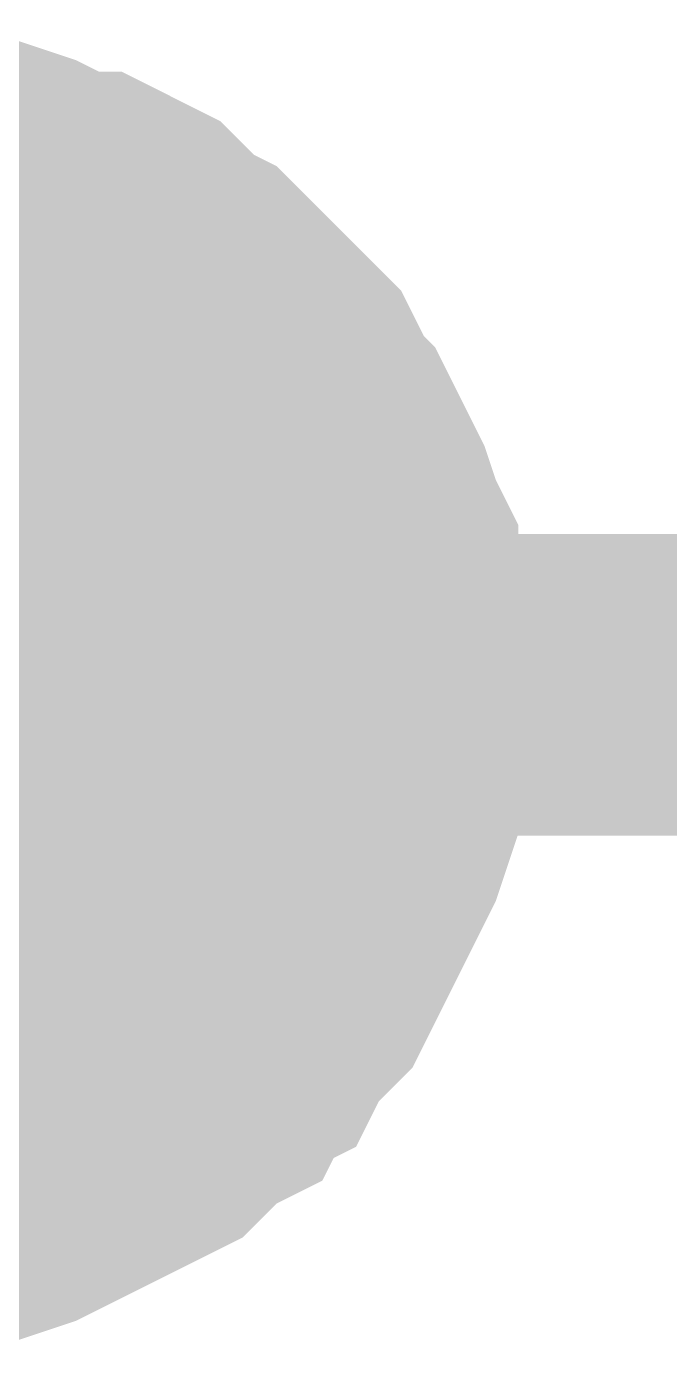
# Model space of a CAD drawing. Header units: inches. Extents: x 0 to 17, y 0 to 11.7.
# Drawn here: x 9.2559 to 9.281, y 6.2238 to 6.2757 of the extents above; entities that cross this region are included whole.
import ezdxf

# ---------------------------------------------------------------- set-up
doc = ezdxf.new("R2010")
doc.units = ezdxf.units.IN
doc.header["$MEASUREMENT"] = 0
doc.layers.add('Sheet', color=255, linetype='Continuous')

msp = doc.modelspace()

# ---------------------------------------------------------------- linework, layer by layer
at = {"layer": 'Sheet'}
for points in [[(9.249387, 6.269824, 0.0118, 0.0118, 0), (9.250268, 6.269824, 0.0118, 0.0118, 0), (9.251591, 6.269824, 0.0118, 0.0118, 0), (9.252473, 6.269383, 0.0118, 0.0118, 0), (9.253355, 6.269383, 0.0118, 0.0118, 0), (9.254237, 6.269383, 0.0118, 0.0118, 0), (9.25556, 6.268942, 0.0118, 0.0118, 0), (9.256442, 6.2685, 0.0118, 0.0118, 0), (9.257324, 6.268059, 0.0118, 0.0118, 0), (9.258206, 6.268059, 0.0118, 0.0118, 0), (9.259087, 6.267618, 0.0118, 0.0118, 0), (9.259969, 6.267177, 0.0118, 0.0118, 0), (9.260851, 6.266295, 0.0118, 0.0118, 0), (9.261292, 6.265854, 0.0118, 0.0118, 0), (9.262174, 6.265413, 0.0118, 0.0118, 0), (9.263056, 6.264531, 0.0118, 0.0118, 0), (9.263497, 6.26409, 0.0118, 0.0118, 0), (9.264379, 6.263208, 0.0118, 0.0118, 0), (9.26482, 6.262767, 0.0118, 0.0118, 0), (9.265702, 6.261885, 0.0118, 0.0118, 0), (9.266143, 6.261003, 0.0118, 0.0118, 0), (9.266584, 6.260121, 0.0118, 0.0118, 0), (9.267025, 6.25968, 0.0118, 0.0118, 0), (9.267465, 6.258798, 0.0118, 0.0118, 0), (9.267906, 6.257916, 0.0118, 0.0118, 0), (9.268347, 6.257033, 0.0118, 0.0118, 0), (9.268788, 6.25571, 0.0118, 0.0118, 0), (9.269229, 6.254828, 0.0118, 0.0118, 0), (9.269229, 6.253946, 0.0118, 0.0118, 0), (9.269229, 6.253064, 0.0118, 0.0118, 0), (9.26967, 6.252182, 0.0118, 0.0118, 0), (9.26967, 6.250859, 0.0118, 0.0118, 0), (9.26967, 6.249977, 0.0118, 0.0118, 0)], [(9.249387, 6.269824, 0.0118, 0.0118, 0), (9.250268, 6.269824, 0.0118, 0.0118, 0), (9.251591, 6.269824, 0.0118, 0.0118, 0), (9.252473, 6.269383, 0.0118, 0.0118, 0), (9.253355, 6.269383, 0.0118, 0.0118, 0), (9.254237, 6.269383, 0.0118, 0.0118, 0), (9.25556, 6.268942, 0.0118, 0.0118, 0), (9.256442, 6.2685, 0.0118, 0.0118, 0), (9.257324, 6.268059, 0.0118, 0.0118, 0), (9.258206, 6.268059, 0.0118, 0.0118, 0), (9.259087, 6.267618, 0.0118, 0.0118, 0), (9.259969, 6.267177, 0.0118, 0.0118, 0), (9.260851, 6.266295, 0.0118, 0.0118, 0), (9.261292, 6.265854, 0.0118, 0.0118, 0), (9.262174, 6.265413, 0.0118, 0.0118, 0), (9.263056, 6.264531, 0.0118, 0.0118, 0), (9.263497, 6.26409, 0.0118, 0.0118, 0), (9.264379, 6.263208, 0.0118, 0.0118, 0), (9.26482, 6.262767, 0.0118, 0.0118, 0), (9.265702, 6.261885, 0.0118, 0.0118, 0), (9.266143, 6.261003, 0.0118, 0.0118, 0), (9.266584, 6.260121, 0.0118, 0.0118, 0), (9.267025, 6.25968, 0.0118, 0.0118, 0), (9.267465, 6.258798, 0.0118, 0.0118, 0), (9.267906, 6.257916, 0.0118, 0.0118, 0), (9.268347, 6.257033, 0.0118, 0.0118, 0), (9.268788, 6.25571, 0.0118, 0.0118, 0), (9.269229, 6.254828, 0.0118, 0.0118, 0), (9.269229, 6.253946, 0.0118, 0.0118, 0), (9.269229, 6.253064, 0.0118, 0.0118, 0), (9.26967, 6.252182, 0.0118, 0.0118, 0), (9.26967, 6.250859, 0.0118, 0.0118, 0), (9.26967, 6.249977, 0.0118, 0.0118, 0)], [(9.249387, 6.269824, 0.0118, 0.0118, 0), (9.250268, 6.269824, 0.0118, 0.0118, 0), (9.251591, 6.269824, 0.0118, 0.0118, 0), (9.252473, 6.269383, 0.0118, 0.0118, 0), (9.253355, 6.269383, 0.0118, 0.0118, 0), (9.254237, 6.269383, 0.0118, 0.0118, 0), (9.25556, 6.268942, 0.0118, 0.0118, 0), (9.256442, 6.2685, 0.0118, 0.0118, 0), (9.257324, 6.268059, 0.0118, 0.0118, 0), (9.258206, 6.268059, 0.0118, 0.0118, 0), (9.259087, 6.267618, 0.0118, 0.0118, 0), (9.259969, 6.267177, 0.0118, 0.0118, 0), (9.260851, 6.266295, 0.0118, 0.0118, 0), (9.261292, 6.265854, 0.0118, 0.0118, 0), (9.262174, 6.265413, 0.0118, 0.0118, 0), (9.263056, 6.264531, 0.0118, 0.0118, 0), (9.263497, 6.26409, 0.0118, 0.0118, 0), (9.264379, 6.263208, 0.0118, 0.0118, 0), (9.26482, 6.262767, 0.0118, 0.0118, 0), (9.265702, 6.261885, 0.0118, 0.0118, 0), (9.266143, 6.261003, 0.0118, 0.0118, 0), (9.266584, 6.260121, 0.0118, 0.0118, 0), (9.267025, 6.25968, 0.0118, 0.0118, 0), (9.267465, 6.258798, 0.0118, 0.0118, 0), (9.267906, 6.257916, 0.0118, 0.0118, 0), (9.268347, 6.257033, 0.0118, 0.0118, 0), (9.268788, 6.25571, 0.0118, 0.0118, 0), (9.269229, 6.254828, 0.0118, 0.0118, 0), (9.269229, 6.253946, 0.0118, 0.0118, 0), (9.269229, 6.253064, 0.0118, 0.0118, 0), (9.26967, 6.252182, 0.0118, 0.0118, 0), (9.26967, 6.250859, 0.0118, 0.0118, 0), (9.26967, 6.249977, 0.0118, 0.0118, 0)], [(9.249387, 6.269824, 0.0118, 0.0118, 0), (9.250268, 6.269824, 0.0118, 0.0118, 0), (9.251591, 6.269824, 0.0118, 0.0118, 0), (9.252473, 6.269383, 0.0118, 0.0118, 0), (9.253355, 6.269383, 0.0118, 0.0118, 0), (9.254237, 6.269383, 0.0118, 0.0118, 0), (9.25556, 6.268942, 0.0118, 0.0118, 0), (9.256442, 6.2685, 0.0118, 0.0118, 0), (9.257324, 6.268059, 0.0118, 0.0118, 0), (9.258206, 6.268059, 0.0118, 0.0118, 0), (9.259087, 6.267618, 0.0118, 0.0118, 0), (9.259969, 6.267177, 0.0118, 0.0118, 0), (9.260851, 6.266295, 0.0118, 0.0118, 0), (9.261292, 6.265854, 0.0118, 0.0118, 0), (9.262174, 6.265413, 0.0118, 0.0118, 0), (9.263056, 6.264531, 0.0118, 0.0118, 0), (9.263497, 6.26409, 0.0118, 0.0118, 0), (9.264379, 6.263208, 0.0118, 0.0118, 0), (9.26482, 6.262767, 0.0118, 0.0118, 0), (9.265702, 6.261885, 0.0118, 0.0118, 0), (9.266143, 6.261003, 0.0118, 0.0118, 0), (9.266584, 6.260121, 0.0118, 0.0118, 0), (9.267025, 6.25968, 0.0118, 0.0118, 0), (9.267465, 6.258798, 0.0118, 0.0118, 0), (9.267906, 6.257916, 0.0118, 0.0118, 0), (9.268347, 6.257033, 0.0118, 0.0118, 0), (9.268788, 6.25571, 0.0118, 0.0118, 0), (9.269229, 6.254828, 0.0118, 0.0118, 0), (9.269229, 6.253946, 0.0118, 0.0118, 0), (9.269229, 6.253064, 0.0118, 0.0118, 0), (9.26967, 6.252182, 0.0118, 0.0118, 0), (9.26967, 6.250859, 0.0118, 0.0118, 0), (9.26967, 6.249977, 0.0118, 0.0118, 0)], [(9.249387, 6.269824, 0.0118, 0.0118, 0), (9.250268, 6.269824, 0.0118, 0.0118, 0), (9.251591, 6.269824, 0.0118, 0.0118, 0), (9.252473, 6.269383, 0.0118, 0.0118, 0), (9.253355, 6.269383, 0.0118, 0.0118, 0), (9.254237, 6.269383, 0.0118, 0.0118, 0), (9.25556, 6.268942, 0.0118, 0.0118, 0), (9.256442, 6.2685, 0.0118, 0.0118, 0), (9.257324, 6.268059, 0.0118, 0.0118, 0), (9.258206, 6.268059, 0.0118, 0.0118, 0), (9.259087, 6.267618, 0.0118, 0.0118, 0), (9.259969, 6.267177, 0.0118, 0.0118, 0), (9.260851, 6.266295, 0.0118, 0.0118, 0), (9.261292, 6.265854, 0.0118, 0.0118, 0), (9.262174, 6.265413, 0.0118, 0.0118, 0), (9.263056, 6.264531, 0.0118, 0.0118, 0), (9.263497, 6.26409, 0.0118, 0.0118, 0), (9.264379, 6.263208, 0.0118, 0.0118, 0), (9.26482, 6.262767, 0.0118, 0.0118, 0), (9.265702, 6.261885, 0.0118, 0.0118, 0), (9.266143, 6.261003, 0.0118, 0.0118, 0), (9.266584, 6.260121, 0.0118, 0.0118, 0), (9.267025, 6.25968, 0.0118, 0.0118, 0), (9.267465, 6.258798, 0.0118, 0.0118, 0), (9.267906, 6.257916, 0.0118, 0.0118, 0), (9.268347, 6.257033, 0.0118, 0.0118, 0), (9.268788, 6.25571, 0.0118, 0.0118, 0), (9.269229, 6.254828, 0.0118, 0.0118, 0), (9.269229, 6.253946, 0.0118, 0.0118, 0), (9.269229, 6.253064, 0.0118, 0.0118, 0), (9.26967, 6.252182, 0.0118, 0.0118, 0), (9.26967, 6.250859, 0.0118, 0.0118, 0), (9.26967, 6.249977, 0.0118, 0.0118, 0)], [(9.253355, 6.269383, 0.0039, 0.0039, 0), (9.254237, 6.269383, 0.0039, 0.0039, 0), (9.25556, 6.268942, 0.0039, 0.0039, 0), (9.256442, 6.2685, 0.0039, 0.0039, 0), (9.257324, 6.268059, 0.0039, 0.0039, 0), (9.258206, 6.268059, 0.0039, 0.0039, 0), (9.259087, 6.267618, 0.0039, 0.0039, 0), (9.259969, 6.267177, 0.0039, 0.0039, 0), (9.260851, 6.266295, 0.0039, 0.0039, 0), (9.261292, 6.265854, 0.0039, 0.0039, 0), (9.262174, 6.265413, 0.0039, 0.0039, 0), (9.263056, 6.264531, 0.0039, 0.0039, 0), (9.263497, 6.26409, 0.0039, 0.0039, 0), (9.264379, 6.263208, 0.0039, 0.0039, 0), (9.26482, 6.262767, 0.0039, 0.0039, 0), (9.265702, 6.261885, 0.0039, 0.0039, 0), (9.266143, 6.261003, 0.0039, 0.0039, 0), (9.266584, 6.260121, 0.0039, 0.0039, 0), (9.267025, 6.25968, 0.0039, 0.0039, 0), (9.267465, 6.258798, 0.0039, 0.0039, 0), (9.267906, 6.257916, 0.0039, 0.0039, 0), (9.268347, 6.257033, 0.0039, 0.0039, 0), (9.268788, 6.25571, 0.0039, 0.0039, 0), (9.269229, 6.254828, 0.0039, 0.0039, 0), (9.269229, 6.253946, 0.0039, 0.0039, 0), (9.269229, 6.253064, 0.0039, 0.0039, 0), (9.26967, 6.252182, 0.0039, 0.0039, 0), (9.26967, 6.250859, 0.0039, 0.0039, 0), (9.26967, 6.249977, 0.0039, 0.0039, 0)], [(9.253355, 6.269383, 0.0039, 0.0039, 0), (9.254237, 6.269383, 0.0039, 0.0039, 0), (9.25556, 6.268942, 0.0039, 0.0039, 0), (9.256442, 6.2685, 0.0039, 0.0039, 0), (9.257324, 6.268059, 0.0039, 0.0039, 0), (9.258206, 6.268059, 0.0039, 0.0039, 0), (9.259087, 6.267618, 0.0039, 0.0039, 0), (9.259969, 6.267177, 0.0039, 0.0039, 0), (9.260851, 6.266295, 0.0039, 0.0039, 0), (9.261292, 6.265854, 0.0039, 0.0039, 0), (9.262174, 6.265413, 0.0039, 0.0039, 0), (9.263056, 6.264531, 0.0039, 0.0039, 0), (9.263497, 6.26409, 0.0039, 0.0039, 0), (9.264379, 6.263208, 0.0039, 0.0039, 0), (9.26482, 6.262767, 0.0039, 0.0039, 0), (9.265702, 6.261885, 0.0039, 0.0039, 0), (9.266143, 6.261003, 0.0039, 0.0039, 0), (9.266584, 6.260121, 0.0039, 0.0039, 0), (9.267025, 6.25968, 0.0039, 0.0039, 0), (9.267465, 6.258798, 0.0039, 0.0039, 0), (9.267906, 6.257916, 0.0039, 0.0039, 0), (9.268347, 6.257033, 0.0039, 0.0039, 0), (9.268788, 6.25571, 0.0039, 0.0039, 0), (9.269229, 6.254828, 0.0039, 0.0039, 0), (9.269229, 6.253946, 0.0039, 0.0039, 0), (9.269229, 6.253064, 0.0039, 0.0039, 0), (9.26967, 6.252182, 0.0039, 0.0039, 0), (9.26967, 6.250859, 0.0039, 0.0039, 0), (9.26967, 6.249977, 0.0039, 0.0039, 0)], [(9.253355, 6.269383, 0.0039, 0.0039, 0), (9.254237, 6.269383, 0.0039, 0.0039, 0), (9.25556, 6.268942, 0.0039, 0.0039, 0), (9.256442, 6.2685, 0.0039, 0.0039, 0), (9.257324, 6.268059, 0.0039, 0.0039, 0), (9.258206, 6.268059, 0.0039, 0.0039, 0), (9.259087, 6.267618, 0.0039, 0.0039, 0), (9.259969, 6.267177, 0.0039, 0.0039, 0), (9.260851, 6.266295, 0.0039, 0.0039, 0), (9.261292, 6.265854, 0.0039, 0.0039, 0), (9.262174, 6.265413, 0.0039, 0.0039, 0), (9.263056, 6.264531, 0.0039, 0.0039, 0), (9.263497, 6.26409, 0.0039, 0.0039, 0), (9.264379, 6.263208, 0.0039, 0.0039, 0), (9.26482, 6.262767, 0.0039, 0.0039, 0), (9.265702, 6.261885, 0.0039, 0.0039, 0), (9.266143, 6.261003, 0.0039, 0.0039, 0), (9.266584, 6.260121, 0.0039, 0.0039, 0), (9.267025, 6.25968, 0.0039, 0.0039, 0), (9.267465, 6.258798, 0.0039, 0.0039, 0), (9.267906, 6.257916, 0.0039, 0.0039, 0), (9.268347, 6.257033, 0.0039, 0.0039, 0), (9.268788, 6.25571, 0.0039, 0.0039, 0), (9.269229, 6.254828, 0.0039, 0.0039, 0), (9.269229, 6.253946, 0.0039, 0.0039, 0), (9.269229, 6.253064, 0.0039, 0.0039, 0), (9.26967, 6.252182, 0.0039, 0.0039, 0), (9.26967, 6.250859, 0.0039, 0.0039, 0), (9.26967, 6.249977, 0.0039, 0.0039, 0)], [(9.253355, 6.269383, 0.0039, 0.0039, 0), (9.254237, 6.269383, 0.0039, 0.0039, 0), (9.25556, 6.268942, 0.0039, 0.0039, 0), (9.256442, 6.2685, 0.0039, 0.0039, 0), (9.257324, 6.268059, 0.0039, 0.0039, 0), (9.258206, 6.268059, 0.0039, 0.0039, 0), (9.259087, 6.267618, 0.0039, 0.0039, 0), (9.259969, 6.267177, 0.0039, 0.0039, 0), (9.260851, 6.266295, 0.0039, 0.0039, 0), (9.261292, 6.265854, 0.0039, 0.0039, 0), (9.262174, 6.265413, 0.0039, 0.0039, 0), (9.263056, 6.264531, 0.0039, 0.0039, 0), (9.263497, 6.26409, 0.0039, 0.0039, 0), (9.264379, 6.263208, 0.0039, 0.0039, 0), (9.26482, 6.262767, 0.0039, 0.0039, 0), (9.265702, 6.261885, 0.0039, 0.0039, 0), (9.266143, 6.261003, 0.0039, 0.0039, 0), (9.266584, 6.260121, 0.0039, 0.0039, 0), (9.267025, 6.25968, 0.0039, 0.0039, 0), (9.267465, 6.258798, 0.0039, 0.0039, 0), (9.267906, 6.257916, 0.0039, 0.0039, 0), (9.268347, 6.257033, 0.0039, 0.0039, 0), (9.268788, 6.25571, 0.0039, 0.0039, 0), (9.269229, 6.254828, 0.0039, 0.0039, 0), (9.269229, 6.253946, 0.0039, 0.0039, 0), (9.269229, 6.253064, 0.0039, 0.0039, 0), (9.26967, 6.252182, 0.0039, 0.0039, 0), (9.26967, 6.250859, 0.0039, 0.0039, 0), (9.26967, 6.249977, 0.0039, 0.0039, 0)], [(9.253355, 6.269383, 0.0039, 0.0039, 0), (9.254237, 6.269383, 0.0039, 0.0039, 0), (9.25556, 6.268942, 0.0039, 0.0039, 0), (9.256442, 6.2685, 0.0039, 0.0039, 0), (9.257324, 6.268059, 0.0039, 0.0039, 0), (9.258206, 6.268059, 0.0039, 0.0039, 0), (9.259087, 6.267618, 0.0039, 0.0039, 0), (9.259969, 6.267177, 0.0039, 0.0039, 0), (9.260851, 6.266295, 0.0039, 0.0039, 0), (9.261292, 6.265854, 0.0039, 0.0039, 0), (9.262174, 6.265413, 0.0039, 0.0039, 0), (9.263056, 6.264531, 0.0039, 0.0039, 0), (9.263497, 6.26409, 0.0039, 0.0039, 0), (9.264379, 6.263208, 0.0039, 0.0039, 0), (9.26482, 6.262767, 0.0039, 0.0039, 0), (9.265702, 6.261885, 0.0039, 0.0039, 0), (9.266143, 6.261003, 0.0039, 0.0039, 0), (9.266584, 6.260121, 0.0039, 0.0039, 0), (9.267025, 6.25968, 0.0039, 0.0039, 0), (9.267465, 6.258798, 0.0039, 0.0039, 0), (9.267906, 6.257916, 0.0039, 0.0039, 0), (9.268347, 6.257033, 0.0039, 0.0039, 0), (9.268788, 6.25571, 0.0039, 0.0039, 0), (9.269229, 6.254828, 0.0039, 0.0039, 0), (9.269229, 6.253946, 0.0039, 0.0039, 0), (9.269229, 6.253064, 0.0039, 0.0039, 0), (9.26967, 6.252182, 0.0039, 0.0039, 0), (9.26967, 6.250859, 0.0039, 0.0039, 0), (9.26967, 6.249977, 0.0039, 0.0039, 0)], [(9.049636, 6.249977, 0.0118, 0.0118, 0), (9.249387, 6.249977, 0.0118, 0.0118, 0), (9.649329, 6.249977, 0.0118, 0.0118, 0), (10.049271, 6.249977, 0.0118, 0.0118, 0), (10.449214, 6.249977, 0.0118, 0.0118, 0)], [(9.26967, 6.249977, 0.0118, 0.0118, 0), (9.26967, 6.249095, 0.0118, 0.0118, 0), (9.26967, 6.247772, 0.0118, 0.0118, 0), (9.269229, 6.24689, 0.0118, 0.0118, 0), (9.269229, 6.246007, 0.0118, 0.0118, 0), (9.269229, 6.245125, 0.0118, 0.0118, 0), (9.268788, 6.243802, 0.0118, 0.0118, 0), (9.268347, 6.24292, 0.0118, 0.0118, 0), (9.267906, 6.242038, 0.0118, 0.0118, 0), (9.267465, 6.241156, 0.0118, 0.0118, 0), (9.267025, 6.240274, 0.0118, 0.0118, 0), (9.266584, 6.239392, 0.0118, 0.0118, 0), (9.266143, 6.23851, 0.0118, 0.0118, 0), (9.265702, 6.238069, 0.0118, 0.0118, 0), (9.26482, 6.237187, 0.0118, 0.0118, 0), (9.264379, 6.236305, 0.0118, 0.0118, 0), (9.263497, 6.235864, 0.0118, 0.0118, 0), (9.263056, 6.234981, 0.0118, 0.0118, 0), (9.262174, 6.23454, 0.0118, 0.0118, 0), (9.261292, 6.233658, 0.0118, 0.0118, 0), (9.260851, 6.233217, 0.0118, 0.0118, 0), (9.259969, 6.232776, 0.0118, 0.0118, 0), (9.259087, 6.232335, 0.0118, 0.0118, 0), (9.258206, 6.231894, 0.0118, 0.0118, 0), (9.257324, 6.231453, 0.0118, 0.0118, 0), (9.256442, 6.231012, 0.0118, 0.0118, 0), (9.25556, 6.230571, 0.0118, 0.0118, 0), (9.254237, 6.23013, 0.0118, 0.0118, 0), (9.253355, 6.23013, 0.0118, 0.0118, 0), (9.252473, 6.23013, 0.0118, 0.0118, 0), (9.251591, 6.229689, 0.0118, 0.0118, 0), (9.250268, 6.229689, 0.0118, 0.0118, 0), (9.249387, 6.229689, 0.0118, 0.0118, 0)], [(9.26967, 6.249977, 0.0118, 0.0118, 0), (9.26967, 6.249095, 0.0118, 0.0118, 0), (9.26967, 6.247772, 0.0118, 0.0118, 0), (9.269229, 6.24689, 0.0118, 0.0118, 0), (9.269229, 6.246007, 0.0118, 0.0118, 0), (9.269229, 6.245125, 0.0118, 0.0118, 0), (9.268788, 6.243802, 0.0118, 0.0118, 0), (9.268347, 6.24292, 0.0118, 0.0118, 0), (9.267906, 6.242038, 0.0118, 0.0118, 0), (9.267465, 6.241156, 0.0118, 0.0118, 0), (9.267025, 6.240274, 0.0118, 0.0118, 0), (9.266584, 6.239392, 0.0118, 0.0118, 0), (9.266143, 6.23851, 0.0118, 0.0118, 0), (9.265702, 6.238069, 0.0118, 0.0118, 0), (9.26482, 6.237187, 0.0118, 0.0118, 0), (9.264379, 6.236305, 0.0118, 0.0118, 0), (9.263497, 6.235864, 0.0118, 0.0118, 0), (9.263056, 6.234981, 0.0118, 0.0118, 0), (9.262174, 6.23454, 0.0118, 0.0118, 0), (9.261292, 6.233658, 0.0118, 0.0118, 0), (9.260851, 6.233217, 0.0118, 0.0118, 0), (9.259969, 6.232776, 0.0118, 0.0118, 0), (9.259087, 6.232335, 0.0118, 0.0118, 0), (9.258206, 6.231894, 0.0118, 0.0118, 0), (9.257324, 6.231453, 0.0118, 0.0118, 0), (9.256442, 6.231012, 0.0118, 0.0118, 0), (9.25556, 6.230571, 0.0118, 0.0118, 0), (9.254237, 6.23013, 0.0118, 0.0118, 0), (9.253355, 6.23013, 0.0118, 0.0118, 0), (9.252473, 6.23013, 0.0118, 0.0118, 0), (9.251591, 6.229689, 0.0118, 0.0118, 0), (9.250268, 6.229689, 0.0118, 0.0118, 0), (9.249387, 6.229689, 0.0118, 0.0118, 0)], [(9.26967, 6.249977, 0.0118, 0.0118, 0), (9.26967, 6.249095, 0.0118, 0.0118, 0), (9.26967, 6.247772, 0.0118, 0.0118, 0), (9.269229, 6.24689, 0.0118, 0.0118, 0), (9.269229, 6.246007, 0.0118, 0.0118, 0), (9.269229, 6.245125, 0.0118, 0.0118, 0), (9.268788, 6.243802, 0.0118, 0.0118, 0), (9.268347, 6.24292, 0.0118, 0.0118, 0), (9.267906, 6.242038, 0.0118, 0.0118, 0), (9.267465, 6.241156, 0.0118, 0.0118, 0), (9.267025, 6.240274, 0.0118, 0.0118, 0), (9.266584, 6.239392, 0.0118, 0.0118, 0), (9.266143, 6.23851, 0.0118, 0.0118, 0), (9.265702, 6.238069, 0.0118, 0.0118, 0), (9.26482, 6.237187, 0.0118, 0.0118, 0), (9.264379, 6.236305, 0.0118, 0.0118, 0), (9.263497, 6.235864, 0.0118, 0.0118, 0), (9.263056, 6.234981, 0.0118, 0.0118, 0), (9.262174, 6.23454, 0.0118, 0.0118, 0), (9.261292, 6.233658, 0.0118, 0.0118, 0), (9.260851, 6.233217, 0.0118, 0.0118, 0), (9.259969, 6.232776, 0.0118, 0.0118, 0), (9.259087, 6.232335, 0.0118, 0.0118, 0), (9.258206, 6.231894, 0.0118, 0.0118, 0), (9.257324, 6.231453, 0.0118, 0.0118, 0), (9.256442, 6.231012, 0.0118, 0.0118, 0), (9.25556, 6.230571, 0.0118, 0.0118, 0), (9.254237, 6.23013, 0.0118, 0.0118, 0), (9.253355, 6.23013, 0.0118, 0.0118, 0), (9.252473, 6.23013, 0.0118, 0.0118, 0), (9.251591, 6.229689, 0.0118, 0.0118, 0), (9.250268, 6.229689, 0.0118, 0.0118, 0), (9.249387, 6.229689, 0.0118, 0.0118, 0)], [(9.26967, 6.249977, 0.0118, 0.0118, 0), (9.26967, 6.249095, 0.0118, 0.0118, 0), (9.26967, 6.247772, 0.0118, 0.0118, 0), (9.269229, 6.24689, 0.0118, 0.0118, 0), (9.269229, 6.246007, 0.0118, 0.0118, 0), (9.269229, 6.245125, 0.0118, 0.0118, 0), (9.268788, 6.243802, 0.0118, 0.0118, 0), (9.268347, 6.24292, 0.0118, 0.0118, 0), (9.267906, 6.242038, 0.0118, 0.0118, 0), (9.267465, 6.241156, 0.0118, 0.0118, 0), (9.267025, 6.240274, 0.0118, 0.0118, 0), (9.266584, 6.239392, 0.0118, 0.0118, 0), (9.266143, 6.23851, 0.0118, 0.0118, 0), (9.265702, 6.238069, 0.0118, 0.0118, 0), (9.26482, 6.237187, 0.0118, 0.0118, 0), (9.264379, 6.236305, 0.0118, 0.0118, 0), (9.263497, 6.235864, 0.0118, 0.0118, 0), (9.263056, 6.234981, 0.0118, 0.0118, 0), (9.262174, 6.23454, 0.0118, 0.0118, 0), (9.261292, 6.233658, 0.0118, 0.0118, 0), (9.260851, 6.233217, 0.0118, 0.0118, 0), (9.259969, 6.232776, 0.0118, 0.0118, 0), (9.259087, 6.232335, 0.0118, 0.0118, 0), (9.258206, 6.231894, 0.0118, 0.0118, 0), (9.257324, 6.231453, 0.0118, 0.0118, 0), (9.256442, 6.231012, 0.0118, 0.0118, 0), (9.25556, 6.230571, 0.0118, 0.0118, 0), (9.254237, 6.23013, 0.0118, 0.0118, 0), (9.253355, 6.23013, 0.0118, 0.0118, 0), (9.252473, 6.23013, 0.0118, 0.0118, 0), (9.251591, 6.229689, 0.0118, 0.0118, 0), (9.250268, 6.229689, 0.0118, 0.0118, 0), (9.249387, 6.229689, 0.0118, 0.0118, 0)], [(9.26967, 6.249977, 0.0118, 0.0118, 0), (9.26967, 6.249095, 0.0118, 0.0118, 0), (9.26967, 6.247772, 0.0118, 0.0118, 0), (9.269229, 6.24689, 0.0118, 0.0118, 0), (9.269229, 6.246007, 0.0118, 0.0118, 0), (9.269229, 6.245125, 0.0118, 0.0118, 0), (9.268788, 6.243802, 0.0118, 0.0118, 0), (9.268347, 6.24292, 0.0118, 0.0118, 0), (9.267906, 6.242038, 0.0118, 0.0118, 0), (9.267465, 6.241156, 0.0118, 0.0118, 0), (9.267025, 6.240274, 0.0118, 0.0118, 0), (9.266584, 6.239392, 0.0118, 0.0118, 0), (9.266143, 6.23851, 0.0118, 0.0118, 0), (9.265702, 6.238069, 0.0118, 0.0118, 0), (9.26482, 6.237187, 0.0118, 0.0118, 0), (9.264379, 6.236305, 0.0118, 0.0118, 0), (9.263497, 6.235864, 0.0118, 0.0118, 0), (9.263056, 6.234981, 0.0118, 0.0118, 0), (9.262174, 6.23454, 0.0118, 0.0118, 0), (9.261292, 6.233658, 0.0118, 0.0118, 0), (9.260851, 6.233217, 0.0118, 0.0118, 0), (9.259969, 6.232776, 0.0118, 0.0118, 0), (9.259087, 6.232335, 0.0118, 0.0118, 0), (9.258206, 6.231894, 0.0118, 0.0118, 0), (9.257324, 6.231453, 0.0118, 0.0118, 0), (9.256442, 6.231012, 0.0118, 0.0118, 0), (9.25556, 6.230571, 0.0118, 0.0118, 0), (9.254237, 6.23013, 0.0118, 0.0118, 0), (9.253355, 6.23013, 0.0118, 0.0118, 0), (9.252473, 6.23013, 0.0118, 0.0118, 0), (9.251591, 6.229689, 0.0118, 0.0118, 0), (9.250268, 6.229689, 0.0118, 0.0118, 0), (9.249387, 6.229689, 0.0118, 0.0118, 0)], [(9.26967, 6.249977, 0.0118, 0.0118, 0), (9.26967, 6.249977, 0.0118, 0.0118, 0), (9.26967, 6.249977, 0.0118, 0.0118, 0), (9.26967, 6.249977, 0.0118, 0.0118, 0), (9.26967, 6.249977, 0.0118, 0.0118, 0), (9.26967, 6.249977, 0.0118, 0.0118, 0), (9.26967, 6.249977, 0.0118, 0.0118, 0), (9.26967, 6.249977, 0.0118, 0.0118, 0), (9.26967, 6.249977, 0.0118, 0.0118, 0), (9.26967, 6.249977, 0.0118, 0.0118, 0), (9.26967, 6.249977, 0.0118, 0.0118, 0), (9.26967, 6.249977, 0.0118, 0.0118, 0), (9.26967, 6.249977, 0.0118, 0.0118, 0), (9.26967, 6.249977, 0.0118, 0.0118, 0), (9.26967, 6.249977, 0.0118, 0.0118, 0), (9.26967, 6.249977, 0.0118, 0.0118, 0), (9.26967, 6.249977, 0.0118, 0.0118, 0), (9.26967, 6.249977, 0.0118, 0.0118, 0), (9.26967, 6.249977, 0.0118, 0.0118, 0), (9.26967, 6.249977, 0.0118, 0.0118, 0), (9.26967, 6.249977, 0.0118, 0.0118, 0), (9.26967, 6.249977, 0.0118, 0.0118, 0), (9.26967, 6.249977, 0.0118, 0.0118, 0), (9.26967, 6.249977, 0.0118, 0.0118, 0), (9.26967, 6.249977, 0.0118, 0.0118, 0), (9.26967, 6.249977, 0.0118, 0.0118, 0), (9.26967, 6.249977, 0.0118, 0.0118, 0), (9.26967, 6.249977, 0.0118, 0.0118, 0), (9.26967, 6.249977, 0.0118, 0.0118, 0), (9.26967, 6.249977, 0.0118, 0.0118, 0), (9.26967, 6.249977, 0.0118, 0.0118, 0), (9.26967, 6.249977, 0.0118, 0.0118, 0), (9.26967, 6.249977, 0.0118, 0.0118, 0)], [(9.26967, 6.249977, 0.0118, 0.0118, 0), (9.26967, 6.249977, 0.0118, 0.0118, 0)], [(9.26967, 6.249977, 0.0118, 0.0118, 0), (9.26967, 6.249977, 0.0118, 0.0118, 0), (9.26967, 6.249977, 0.0118, 0.0118, 0), (9.26967, 6.249977, 0.0118, 0.0118, 0), (9.26967, 6.249977, 0.0118, 0.0118, 0), (9.26967, 6.249977, 0.0118, 0.0118, 0), (9.26967, 6.249977, 0.0118, 0.0118, 0), (9.26967, 6.249977, 0.0118, 0.0118, 0), (9.26967, 6.249977, 0.0118, 0.0118, 0), (9.26967, 6.249977, 0.0118, 0.0118, 0), (9.26967, 6.249977, 0.0118, 0.0118, 0), (9.26967, 6.249977, 0.0118, 0.0118, 0), (9.26967, 6.249977, 0.0118, 0.0118, 0), (9.26967, 6.249977, 0.0118, 0.0118, 0), (9.26967, 6.249977, 0.0118, 0.0118, 0), (9.26967, 6.249977, 0.0118, 0.0118, 0), (9.26967, 6.249977, 0.0118, 0.0118, 0), (9.26967, 6.249977, 0.0118, 0.0118, 0), (9.26967, 6.249977, 0.0118, 0.0118, 0), (9.26967, 6.249977, 0.0118, 0.0118, 0), (9.26967, 6.249977, 0.0118, 0.0118, 0), (9.26967, 6.249977, 0.0118, 0.0118, 0), (9.26967, 6.249977, 0.0118, 0.0118, 0), (9.26967, 6.249977, 0.0118, 0.0118, 0), (9.26967, 6.249977, 0.0118, 0.0118, 0), (9.26967, 6.249977, 0.0118, 0.0118, 0), (9.26967, 6.249977, 0.0118, 0.0118, 0), (9.26967, 6.249977, 0.0118, 0.0118, 0), (9.26967, 6.249977, 0.0118, 0.0118, 0), (9.26967, 6.249977, 0.0118, 0.0118, 0), (9.26967, 6.249977, 0.0118, 0.0118, 0), (9.26967, 6.249977, 0.0118, 0.0118, 0), (9.26967, 6.249977, 0.0118, 0.0118, 0)], [(9.26967, 6.249977, 0.0118, 0.0118, 0), (9.26967, 6.249977, 0.0118, 0.0118, 0)], [(9.26967, 6.249977, 0.0118, 0.0118, 0), (9.26967, 6.249977, 0.0118, 0.0118, 0), (9.26967, 6.249977, 0.0118, 0.0118, 0), (9.26967, 6.249977, 0.0118, 0.0118, 0), (9.26967, 6.249977, 0.0118, 0.0118, 0), (9.26967, 6.249977, 0.0118, 0.0118, 0), (9.26967, 6.249977, 0.0118, 0.0118, 0), (9.26967, 6.249977, 0.0118, 0.0118, 0), (9.26967, 6.249977, 0.0118, 0.0118, 0), (9.26967, 6.249977, 0.0118, 0.0118, 0), (9.26967, 6.249977, 0.0118, 0.0118, 0), (9.26967, 6.249977, 0.0118, 0.0118, 0), (9.26967, 6.249977, 0.0118, 0.0118, 0), (9.26967, 6.249977, 0.0118, 0.0118, 0), (9.26967, 6.249977, 0.0118, 0.0118, 0), (9.26967, 6.249977, 0.0118, 0.0118, 0), (9.26967, 6.249977, 0.0118, 0.0118, 0), (9.26967, 6.249977, 0.0118, 0.0118, 0), (9.26967, 6.249977, 0.0118, 0.0118, 0), (9.26967, 6.249977, 0.0118, 0.0118, 0), (9.26967, 6.249977, 0.0118, 0.0118, 0), (9.26967, 6.249977, 0.0118, 0.0118, 0), (9.26967, 6.249977, 0.0118, 0.0118, 0), (9.26967, 6.249977, 0.0118, 0.0118, 0), (9.26967, 6.249977, 0.0118, 0.0118, 0), (9.26967, 6.249977, 0.0118, 0.0118, 0), (9.26967, 6.249977, 0.0118, 0.0118, 0), (9.26967, 6.249977, 0.0118, 0.0118, 0), (9.26967, 6.249977, 0.0118, 0.0118, 0), (9.26967, 6.249977, 0.0118, 0.0118, 0), (9.26967, 6.249977, 0.0118, 0.0118, 0), (9.26967, 6.249977, 0.0118, 0.0118, 0), (9.26967, 6.249977, 0.0118, 0.0118, 0)], [(9.26967, 6.249977, 0.0118, 0.0118, 0), (9.26967, 6.249977, 0.0118, 0.0118, 0)], [(9.26967, 6.249977, 0.0118, 0.0118, 0), (9.26967, 6.249977, 0.0118, 0.0118, 0), (9.26967, 6.249977, 0.0118, 0.0118, 0), (9.26967, 6.249977, 0.0118, 0.0118, 0), (9.26967, 6.249977, 0.0118, 0.0118, 0), (9.26967, 6.249977, 0.0118, 0.0118, 0), (9.26967, 6.249977, 0.0118, 0.0118, 0), (9.26967, 6.249977, 0.0118, 0.0118, 0), (9.26967, 6.249977, 0.0118, 0.0118, 0), (9.26967, 6.249977, 0.0118, 0.0118, 0), (9.26967, 6.249977, 0.0118, 0.0118, 0), (9.26967, 6.249977, 0.0118, 0.0118, 0), (9.26967, 6.249977, 0.0118, 0.0118, 0), (9.26967, 6.249977, 0.0118, 0.0118, 0), (9.26967, 6.249977, 0.0118, 0.0118, 0), (9.26967, 6.249977, 0.0118, 0.0118, 0), (9.26967, 6.249977, 0.0118, 0.0118, 0), (9.26967, 6.249977, 0.0118, 0.0118, 0), (9.26967, 6.249977, 0.0118, 0.0118, 0), (9.26967, 6.249977, 0.0118, 0.0118, 0), (9.26967, 6.249977, 0.0118, 0.0118, 0), (9.26967, 6.249977, 0.0118, 0.0118, 0), (9.26967, 6.249977, 0.0118, 0.0118, 0), (9.26967, 6.249977, 0.0118, 0.0118, 0), (9.26967, 6.249977, 0.0118, 0.0118, 0), (9.26967, 6.249977, 0.0118, 0.0118, 0), (9.26967, 6.249977, 0.0118, 0.0118, 0), (9.26967, 6.249977, 0.0118, 0.0118, 0), (9.26967, 6.249977, 0.0118, 0.0118, 0), (9.26967, 6.249977, 0.0118, 0.0118, 0), (9.26967, 6.249977, 0.0118, 0.0118, 0), (9.26967, 6.249977, 0.0118, 0.0118, 0), (9.26967, 6.249977, 0.0118, 0.0118, 0)], [(9.26967, 6.249977, 0.0118, 0.0118, 0), (9.26967, 6.249977, 0.0118, 0.0118, 0)], [(9.26967, 6.249977, 0.0118, 0.0118, 0), (9.26967, 6.249977, 0.0118, 0.0118, 0), (9.26967, 6.249977, 0.0118, 0.0118, 0), (9.26967, 6.249977, 0.0118, 0.0118, 0), (9.26967, 6.249977, 0.0118, 0.0118, 0), (9.26967, 6.249977, 0.0118, 0.0118, 0), (9.26967, 6.249977, 0.0118, 0.0118, 0), (9.26967, 6.249977, 0.0118, 0.0118, 0), (9.26967, 6.249977, 0.0118, 0.0118, 0), (9.26967, 6.249977, 0.0118, 0.0118, 0), (9.26967, 6.249977, 0.0118, 0.0118, 0), (9.26967, 6.249977, 0.0118, 0.0118, 0), (9.26967, 6.249977, 0.0118, 0.0118, 0), (9.26967, 6.249977, 0.0118, 0.0118, 0), (9.26967, 6.249977, 0.0118, 0.0118, 0), (9.26967, 6.249977, 0.0118, 0.0118, 0), (9.26967, 6.249977, 0.0118, 0.0118, 0), (9.26967, 6.249977, 0.0118, 0.0118, 0), (9.26967, 6.249977, 0.0118, 0.0118, 0), (9.26967, 6.249977, 0.0118, 0.0118, 0), (9.26967, 6.249977, 0.0118, 0.0118, 0), (9.26967, 6.249977, 0.0118, 0.0118, 0), (9.26967, 6.249977, 0.0118, 0.0118, 0), (9.26967, 6.249977, 0.0118, 0.0118, 0), (9.26967, 6.249977, 0.0118, 0.0118, 0), (9.26967, 6.249977, 0.0118, 0.0118, 0), (9.26967, 6.249977, 0.0118, 0.0118, 0), (9.26967, 6.249977, 0.0118, 0.0118, 0), (9.26967, 6.249977, 0.0118, 0.0118, 0), (9.26967, 6.249977, 0.0118, 0.0118, 0), (9.26967, 6.249977, 0.0118, 0.0118, 0), (9.26967, 6.249977, 0.0118, 0.0118, 0), (9.26967, 6.249977, 0.0118, 0.0118, 0)], [(9.26967, 6.249977, 0.0118, 0.0118, 0), (9.26967, 6.249977, 0.0118, 0.0118, 0)], [(9.26967, 6.249977, 0.0039, 0.0039, 0), (9.26967, 6.249095, 0.0039, 0.0039, 0), (9.26967, 6.247772, 0.0039, 0.0039, 0), (9.269229, 6.24689, 0.0039, 0.0039, 0), (9.269229, 6.246007, 0.0039, 0.0039, 0), (9.269229, 6.245125, 0.0039, 0.0039, 0), (9.268788, 6.243802, 0.0039, 0.0039, 0), (9.268347, 6.24292, 0.0039, 0.0039, 0), (9.267906, 6.242038, 0.0039, 0.0039, 0), (9.267465, 6.241156, 0.0039, 0.0039, 0), (9.267025, 6.240274, 0.0039, 0.0039, 0), (9.266584, 6.239392, 0.0039, 0.0039, 0), (9.266143, 6.23851, 0.0039, 0.0039, 0), (9.265702, 6.238069, 0.0039, 0.0039, 0), (9.26482, 6.237187, 0.0039, 0.0039, 0), (9.264379, 6.236305, 0.0039, 0.0039, 0), (9.263497, 6.235864, 0.0039, 0.0039, 0), (9.263056, 6.234981, 0.0039, 0.0039, 0), (9.262174, 6.23454, 0.0039, 0.0039, 0), (9.261292, 6.233658, 0.0039, 0.0039, 0), (9.260851, 6.233217, 0.0039, 0.0039, 0), (9.259969, 6.232776, 0.0039, 0.0039, 0), (9.259087, 6.232335, 0.0039, 0.0039, 0), (9.258206, 6.231894, 0.0039, 0.0039, 0), (9.257324, 6.231453, 0.0039, 0.0039, 0), (9.256442, 6.231012, 0.0039, 0.0039, 0), (9.25556, 6.230571, 0.0039, 0.0039, 0), (9.254237, 6.23013, 0.0039, 0.0039, 0), (9.253355, 6.23013, 0.0039, 0.0039, 0)], [(9.26967, 6.249977, 0.0039, 0.0039, 0), (9.26967, 6.249095, 0.0039, 0.0039, 0), (9.26967, 6.247772, 0.0039, 0.0039, 0), (9.269229, 6.24689, 0.0039, 0.0039, 0), (9.269229, 6.246007, 0.0039, 0.0039, 0), (9.269229, 6.245125, 0.0039, 0.0039, 0), (9.268788, 6.243802, 0.0039, 0.0039, 0), (9.268347, 6.24292, 0.0039, 0.0039, 0), (9.267906, 6.242038, 0.0039, 0.0039, 0), (9.267465, 6.241156, 0.0039, 0.0039, 0), (9.267025, 6.240274, 0.0039, 0.0039, 0), (9.266584, 6.239392, 0.0039, 0.0039, 0), (9.266143, 6.23851, 0.0039, 0.0039, 0), (9.265702, 6.238069, 0.0039, 0.0039, 0), (9.26482, 6.237187, 0.0039, 0.0039, 0), (9.264379, 6.236305, 0.0039, 0.0039, 0), (9.263497, 6.235864, 0.0039, 0.0039, 0), (9.263056, 6.234981, 0.0039, 0.0039, 0), (9.262174, 6.23454, 0.0039, 0.0039, 0), (9.261292, 6.233658, 0.0039, 0.0039, 0), (9.260851, 6.233217, 0.0039, 0.0039, 0), (9.259969, 6.232776, 0.0039, 0.0039, 0), (9.259087, 6.232335, 0.0039, 0.0039, 0), (9.258206, 6.231894, 0.0039, 0.0039, 0), (9.257324, 6.231453, 0.0039, 0.0039, 0), (9.256442, 6.231012, 0.0039, 0.0039, 0), (9.25556, 6.230571, 0.0039, 0.0039, 0), (9.254237, 6.23013, 0.0039, 0.0039, 0), (9.253355, 6.23013, 0.0039, 0.0039, 0)], [(9.26967, 6.249977, 0.0039, 0.0039, 0), (9.26967, 6.249095, 0.0039, 0.0039, 0), (9.26967, 6.247772, 0.0039, 0.0039, 0), (9.269229, 6.24689, 0.0039, 0.0039, 0), (9.269229, 6.246007, 0.0039, 0.0039, 0), (9.269229, 6.245125, 0.0039, 0.0039, 0), (9.268788, 6.243802, 0.0039, 0.0039, 0), (9.268347, 6.24292, 0.0039, 0.0039, 0), (9.267906, 6.242038, 0.0039, 0.0039, 0), (9.267465, 6.241156, 0.0039, 0.0039, 0), (9.267025, 6.240274, 0.0039, 0.0039, 0), (9.266584, 6.239392, 0.0039, 0.0039, 0), (9.266143, 6.23851, 0.0039, 0.0039, 0), (9.265702, 6.238069, 0.0039, 0.0039, 0), (9.26482, 6.237187, 0.0039, 0.0039, 0), (9.264379, 6.236305, 0.0039, 0.0039, 0), (9.263497, 6.235864, 0.0039, 0.0039, 0), (9.263056, 6.234981, 0.0039, 0.0039, 0), (9.262174, 6.23454, 0.0039, 0.0039, 0), (9.261292, 6.233658, 0.0039, 0.0039, 0), (9.260851, 6.233217, 0.0039, 0.0039, 0), (9.259969, 6.232776, 0.0039, 0.0039, 0), (9.259087, 6.232335, 0.0039, 0.0039, 0), (9.258206, 6.231894, 0.0039, 0.0039, 0), (9.257324, 6.231453, 0.0039, 0.0039, 0), (9.256442, 6.231012, 0.0039, 0.0039, 0), (9.25556, 6.230571, 0.0039, 0.0039, 0), (9.254237, 6.23013, 0.0039, 0.0039, 0), (9.253355, 6.23013, 0.0039, 0.0039, 0)], [(9.26967, 6.249977, 0.0039, 0.0039, 0), (9.26967, 6.249095, 0.0039, 0.0039, 0), (9.26967, 6.247772, 0.0039, 0.0039, 0), (9.269229, 6.24689, 0.0039, 0.0039, 0), (9.269229, 6.246007, 0.0039, 0.0039, 0), (9.269229, 6.245125, 0.0039, 0.0039, 0), (9.268788, 6.243802, 0.0039, 0.0039, 0), (9.268347, 6.24292, 0.0039, 0.0039, 0), (9.267906, 6.242038, 0.0039, 0.0039, 0), (9.267465, 6.241156, 0.0039, 0.0039, 0), (9.267025, 6.240274, 0.0039, 0.0039, 0), (9.266584, 6.239392, 0.0039, 0.0039, 0), (9.266143, 6.23851, 0.0039, 0.0039, 0), (9.265702, 6.238069, 0.0039, 0.0039, 0), (9.26482, 6.237187, 0.0039, 0.0039, 0), (9.264379, 6.236305, 0.0039, 0.0039, 0), (9.263497, 6.235864, 0.0039, 0.0039, 0), (9.263056, 6.234981, 0.0039, 0.0039, 0), (9.262174, 6.23454, 0.0039, 0.0039, 0), (9.261292, 6.233658, 0.0039, 0.0039, 0), (9.260851, 6.233217, 0.0039, 0.0039, 0), (9.259969, 6.232776, 0.0039, 0.0039, 0), (9.259087, 6.232335, 0.0039, 0.0039, 0), (9.258206, 6.231894, 0.0039, 0.0039, 0), (9.257324, 6.231453, 0.0039, 0.0039, 0), (9.256442, 6.231012, 0.0039, 0.0039, 0), (9.25556, 6.230571, 0.0039, 0.0039, 0), (9.254237, 6.23013, 0.0039, 0.0039, 0), (9.253355, 6.23013, 0.0039, 0.0039, 0)], [(9.26967, 6.249977, 0.0039, 0.0039, 0), (9.26967, 6.249095, 0.0039, 0.0039, 0), (9.26967, 6.247772, 0.0039, 0.0039, 0), (9.269229, 6.24689, 0.0039, 0.0039, 0), (9.269229, 6.246007, 0.0039, 0.0039, 0), (9.269229, 6.245125, 0.0039, 0.0039, 0), (9.268788, 6.243802, 0.0039, 0.0039, 0), (9.268347, 6.24292, 0.0039, 0.0039, 0), (9.267906, 6.242038, 0.0039, 0.0039, 0), (9.267465, 6.241156, 0.0039, 0.0039, 0), (9.267025, 6.240274, 0.0039, 0.0039, 0), (9.266584, 6.239392, 0.0039, 0.0039, 0), (9.266143, 6.23851, 0.0039, 0.0039, 0), (9.265702, 6.238069, 0.0039, 0.0039, 0), (9.26482, 6.237187, 0.0039, 0.0039, 0), (9.264379, 6.236305, 0.0039, 0.0039, 0), (9.263497, 6.235864, 0.0039, 0.0039, 0), (9.263056, 6.234981, 0.0039, 0.0039, 0), (9.262174, 6.23454, 0.0039, 0.0039, 0), (9.261292, 6.233658, 0.0039, 0.0039, 0), (9.260851, 6.233217, 0.0039, 0.0039, 0), (9.259969, 6.232776, 0.0039, 0.0039, 0), (9.259087, 6.232335, 0.0039, 0.0039, 0), (9.258206, 6.231894, 0.0039, 0.0039, 0), (9.257324, 6.231453, 0.0039, 0.0039, 0), (9.256442, 6.231012, 0.0039, 0.0039, 0), (9.25556, 6.230571, 0.0039, 0.0039, 0), (9.254237, 6.23013, 0.0039, 0.0039, 0), (9.253355, 6.23013, 0.0039, 0.0039, 0)], [(9.26967, 6.249977, 0.0039, 0.0039, 0), (9.26967, 6.249977, 0.0039, 0.0039, 0), (9.26967, 6.249977, 0.0039, 0.0039, 0), (9.26967, 6.249977, 0.0039, 0.0039, 0), (9.26967, 6.249977, 0.0039, 0.0039, 0), (9.26967, 6.249977, 0.0039, 0.0039, 0), (9.26967, 6.249977, 0.0039, 0.0039, 0), (9.26967, 6.249977, 0.0039, 0.0039, 0), (9.26967, 6.249977, 0.0039, 0.0039, 0), (9.26967, 6.249977, 0.0039, 0.0039, 0), (9.26967, 6.249977, 0.0039, 0.0039, 0), (9.26967, 6.249977, 0.0039, 0.0039, 0), (9.26967, 6.249977, 0.0039, 0.0039, 0), (9.26967, 6.249977, 0.0039, 0.0039, 0), (9.26967, 6.249977, 0.0039, 0.0039, 0), (9.26967, 6.249977, 0.0039, 0.0039, 0), (9.26967, 6.249977, 0.0039, 0.0039, 0), (9.26967, 6.249977, 0.0039, 0.0039, 0), (9.26967, 6.249977, 0.0039, 0.0039, 0), (9.26967, 6.249977, 0.0039, 0.0039, 0), (9.26967, 6.249977, 0.0039, 0.0039, 0), (9.26967, 6.249977, 0.0039, 0.0039, 0), (9.26967, 6.249977, 0.0039, 0.0039, 0), (9.26967, 6.249977, 0.0039, 0.0039, 0), (9.26967, 6.249977, 0.0039, 0.0039, 0), (9.26967, 6.249977, 0.0039, 0.0039, 0), (9.26967, 6.249977, 0.0039, 0.0039, 0), (9.26967, 6.249977, 0.0039, 0.0039, 0), (9.26967, 6.249977, 0.0039, 0.0039, 0), (9.26967, 6.249977, 0.0039, 0.0039, 0), (9.26967, 6.249977, 0.0039, 0.0039, 0), (9.26967, 6.249977, 0.0039, 0.0039, 0), (9.26967, 6.249977, 0.0039, 0.0039, 0)], [(9.26967, 6.249977, 0.0039, 0.0039, 0), (9.26967, 6.249977, 0.0039, 0.0039, 0)], [(9.26967, 6.249977, 0.0039, 0.0039, 0), (9.26967, 6.249977, 0.0039, 0.0039, 0), (9.26967, 6.249977, 0.0039, 0.0039, 0), (9.26967, 6.249977, 0.0039, 0.0039, 0), (9.26967, 6.249977, 0.0039, 0.0039, 0), (9.26967, 6.249977, 0.0039, 0.0039, 0), (9.26967, 6.249977, 0.0039, 0.0039, 0), (9.26967, 6.249977, 0.0039, 0.0039, 0), (9.26967, 6.249977, 0.0039, 0.0039, 0), (9.26967, 6.249977, 0.0039, 0.0039, 0), (9.26967, 6.249977, 0.0039, 0.0039, 0), (9.26967, 6.249977, 0.0039, 0.0039, 0), (9.26967, 6.249977, 0.0039, 0.0039, 0), (9.26967, 6.249977, 0.0039, 0.0039, 0), (9.26967, 6.249977, 0.0039, 0.0039, 0), (9.26967, 6.249977, 0.0039, 0.0039, 0), (9.26967, 6.249977, 0.0039, 0.0039, 0), (9.26967, 6.249977, 0.0039, 0.0039, 0), (9.26967, 6.249977, 0.0039, 0.0039, 0), (9.26967, 6.249977, 0.0039, 0.0039, 0), (9.26967, 6.249977, 0.0039, 0.0039, 0), (9.26967, 6.249977, 0.0039, 0.0039, 0), (9.26967, 6.249977, 0.0039, 0.0039, 0), (9.26967, 6.249977, 0.0039, 0.0039, 0), (9.26967, 6.249977, 0.0039, 0.0039, 0), (9.26967, 6.249977, 0.0039, 0.0039, 0), (9.26967, 6.249977, 0.0039, 0.0039, 0), (9.26967, 6.249977, 0.0039, 0.0039, 0), (9.26967, 6.249977, 0.0039, 0.0039, 0), (9.26967, 6.249977, 0.0039, 0.0039, 0), (9.26967, 6.249977, 0.0039, 0.0039, 0), (9.26967, 6.249977, 0.0039, 0.0039, 0), (9.26967, 6.249977, 0.0039, 0.0039, 0)], [(9.26967, 6.249977, 0.0039, 0.0039, 0), (9.26967, 6.249977, 0.0039, 0.0039, 0)], [(9.26967, 6.249977, 0.0039, 0.0039, 0), (9.26967, 6.249977, 0.0039, 0.0039, 0), (9.26967, 6.249977, 0.0039, 0.0039, 0), (9.26967, 6.249977, 0.0039, 0.0039, 0), (9.26967, 6.249977, 0.0039, 0.0039, 0), (9.26967, 6.249977, 0.0039, 0.0039, 0), (9.26967, 6.249977, 0.0039, 0.0039, 0), (9.26967, 6.249977, 0.0039, 0.0039, 0), (9.26967, 6.249977, 0.0039, 0.0039, 0), (9.26967, 6.249977, 0.0039, 0.0039, 0), (9.26967, 6.249977, 0.0039, 0.0039, 0), (9.26967, 6.249977, 0.0039, 0.0039, 0), (9.26967, 6.249977, 0.0039, 0.0039, 0), (9.26967, 6.249977, 0.0039, 0.0039, 0), (9.26967, 6.249977, 0.0039, 0.0039, 0), (9.26967, 6.249977, 0.0039, 0.0039, 0), (9.26967, 6.249977, 0.0039, 0.0039, 0), (9.26967, 6.249977, 0.0039, 0.0039, 0), (9.26967, 6.249977, 0.0039, 0.0039, 0), (9.26967, 6.249977, 0.0039, 0.0039, 0), (9.26967, 6.249977, 0.0039, 0.0039, 0), (9.26967, 6.249977, 0.0039, 0.0039, 0), (9.26967, 6.249977, 0.0039, 0.0039, 0), (9.26967, 6.249977, 0.0039, 0.0039, 0), (9.26967, 6.249977, 0.0039, 0.0039, 0), (9.26967, 6.249977, 0.0039, 0.0039, 0), (9.26967, 6.249977, 0.0039, 0.0039, 0), (9.26967, 6.249977, 0.0039, 0.0039, 0), (9.26967, 6.249977, 0.0039, 0.0039, 0), (9.26967, 6.249977, 0.0039, 0.0039, 0), (9.26967, 6.249977, 0.0039, 0.0039, 0), (9.26967, 6.249977, 0.0039, 0.0039, 0), (9.26967, 6.249977, 0.0039, 0.0039, 0)], [(9.26967, 6.249977, 0.0039, 0.0039, 0), (9.26967, 6.249977, 0.0039, 0.0039, 0)], [(9.26967, 6.249977, 0.0039, 0.0039, 0), (9.26967, 6.249977, 0.0039, 0.0039, 0), (9.26967, 6.249977, 0.0039, 0.0039, 0), (9.26967, 6.249977, 0.0039, 0.0039, 0), (9.26967, 6.249977, 0.0039, 0.0039, 0), (9.26967, 6.249977, 0.0039, 0.0039, 0), (9.26967, 6.249977, 0.0039, 0.0039, 0), (9.26967, 6.249977, 0.0039, 0.0039, 0), (9.26967, 6.249977, 0.0039, 0.0039, 0), (9.26967, 6.249977, 0.0039, 0.0039, 0), (9.26967, 6.249977, 0.0039, 0.0039, 0), (9.26967, 6.249977, 0.0039, 0.0039, 0), (9.26967, 6.249977, 0.0039, 0.0039, 0), (9.26967, 6.249977, 0.0039, 0.0039, 0), (9.26967, 6.249977, 0.0039, 0.0039, 0), (9.26967, 6.249977, 0.0039, 0.0039, 0), (9.26967, 6.249977, 0.0039, 0.0039, 0), (9.26967, 6.249977, 0.0039, 0.0039, 0), (9.26967, 6.249977, 0.0039, 0.0039, 0), (9.26967, 6.249977, 0.0039, 0.0039, 0), (9.26967, 6.249977, 0.0039, 0.0039, 0), (9.26967, 6.249977, 0.0039, 0.0039, 0), (9.26967, 6.249977, 0.0039, 0.0039, 0), (9.26967, 6.249977, 0.0039, 0.0039, 0), (9.26967, 6.249977, 0.0039, 0.0039, 0), (9.26967, 6.249977, 0.0039, 0.0039, 0), (9.26967, 6.249977, 0.0039, 0.0039, 0), (9.26967, 6.249977, 0.0039, 0.0039, 0), (9.26967, 6.249977, 0.0039, 0.0039, 0), (9.26967, 6.249977, 0.0039, 0.0039, 0), (9.26967, 6.249977, 0.0039, 0.0039, 0), (9.26967, 6.249977, 0.0039, 0.0039, 0), (9.26967, 6.249977, 0.0039, 0.0039, 0)], [(9.26967, 6.249977, 0.0039, 0.0039, 0), (9.26967, 6.249977, 0.0039, 0.0039, 0)], [(9.26967, 6.249977, 0.0039, 0.0039, 0), (9.26967, 6.249977, 0.0039, 0.0039, 0), (9.26967, 6.249977, 0.0039, 0.0039, 0), (9.26967, 6.249977, 0.0039, 0.0039, 0), (9.26967, 6.249977, 0.0039, 0.0039, 0), (9.26967, 6.249977, 0.0039, 0.0039, 0), (9.26967, 6.249977, 0.0039, 0.0039, 0), (9.26967, 6.249977, 0.0039, 0.0039, 0), (9.26967, 6.249977, 0.0039, 0.0039, 0), (9.26967, 6.249977, 0.0039, 0.0039, 0), (9.26967, 6.249977, 0.0039, 0.0039, 0), (9.26967, 6.249977, 0.0039, 0.0039, 0), (9.26967, 6.249977, 0.0039, 0.0039, 0), (9.26967, 6.249977, 0.0039, 0.0039, 0), (9.26967, 6.249977, 0.0039, 0.0039, 0), (9.26967, 6.249977, 0.0039, 0.0039, 0), (9.26967, 6.249977, 0.0039, 0.0039, 0), (9.26967, 6.249977, 0.0039, 0.0039, 0), (9.26967, 6.249977, 0.0039, 0.0039, 0), (9.26967, 6.249977, 0.0039, 0.0039, 0), (9.26967, 6.249977, 0.0039, 0.0039, 0), (9.26967, 6.249977, 0.0039, 0.0039, 0), (9.26967, 6.249977, 0.0039, 0.0039, 0), (9.26967, 6.249977, 0.0039, 0.0039, 0), (9.26967, 6.249977, 0.0039, 0.0039, 0), (9.26967, 6.249977, 0.0039, 0.0039, 0), (9.26967, 6.249977, 0.0039, 0.0039, 0), (9.26967, 6.249977, 0.0039, 0.0039, 0), (9.26967, 6.249977, 0.0039, 0.0039, 0), (9.26967, 6.249977, 0.0039, 0.0039, 0), (9.26967, 6.249977, 0.0039, 0.0039, 0), (9.26967, 6.249977, 0.0039, 0.0039, 0), (9.26967, 6.249977, 0.0039, 0.0039, 0)], [(9.26967, 6.249977, 0.0039, 0.0039, 0), (9.26967, 6.249977, 0.0039, 0.0039, 0)]]:
    msp.add_lwpolyline(points, format="xyseb", dxfattribs=at)
msp.add_lwpolyline([(9.24, 6.25, 0.02, 0.02, 1), (9.26, 6.25, 0.02, 0.02, 1)], format="xyseb", close=True, dxfattribs=at)

doc.saveas('drawing.dxf')
